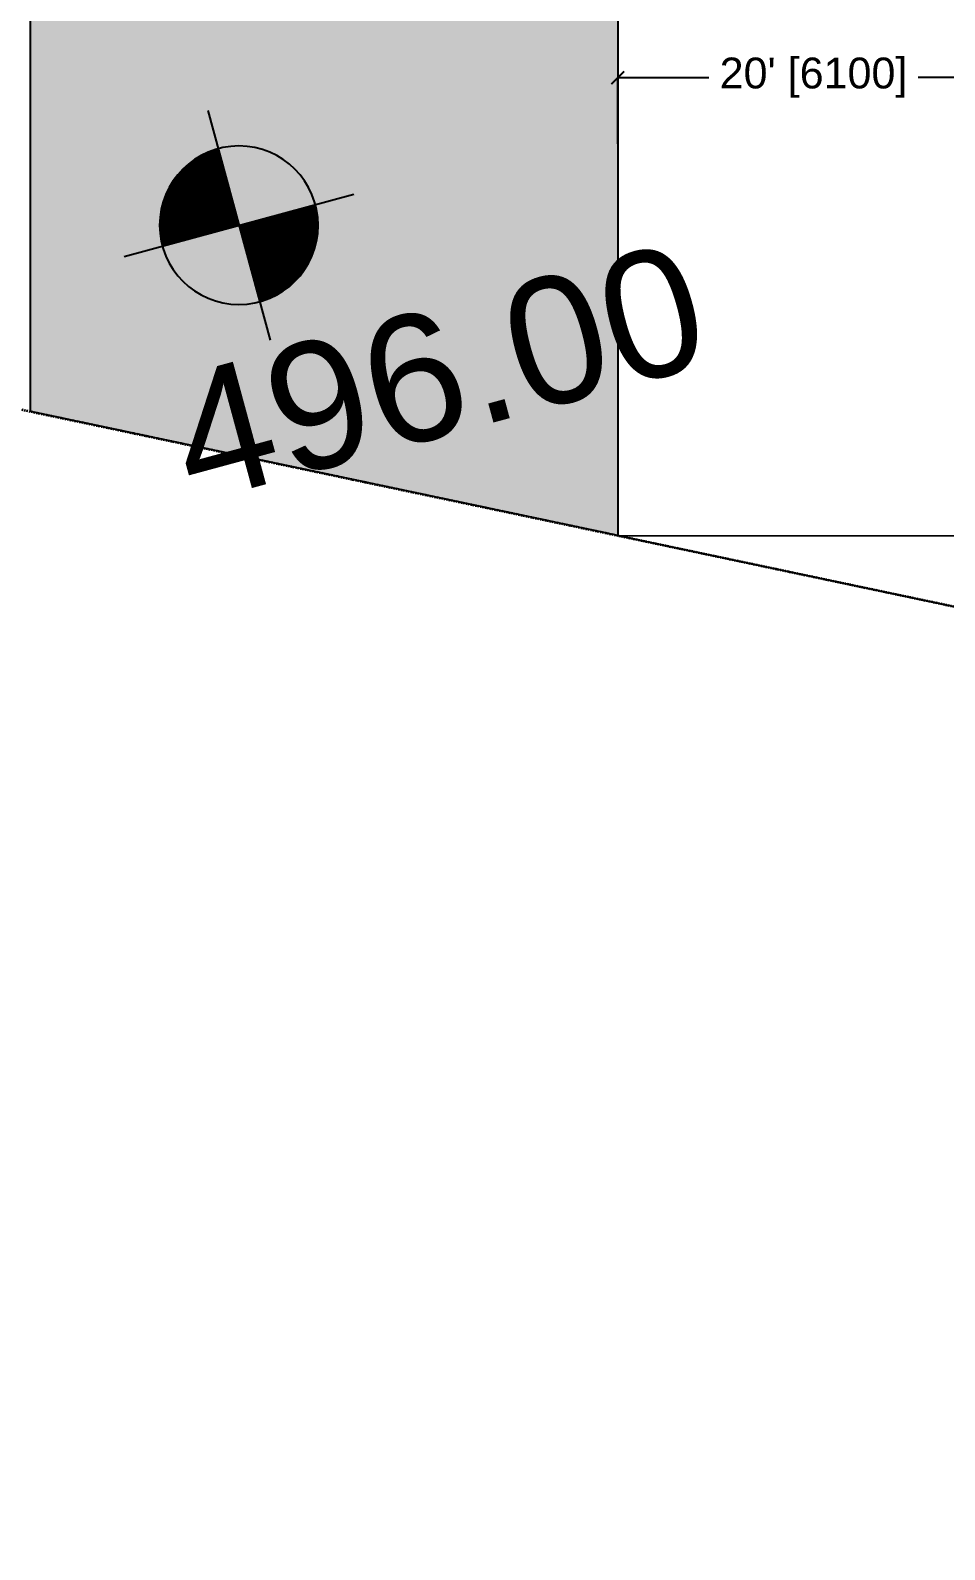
# Model space of a CAD drawing. Header units: millimetres. Extents: x -176651 to 424033, y -469666 to 486614.
# Drawn here: x 207492 to 221734, y 0 to 23666 of the extents above; entities that cross this region are included whole.
import ezdxf

# ---------------------------------------------------------------- set-up
doc = ezdxf.new("R2010")
doc.units = ezdxf.units.MM
doc.header["$PDMODE"] = 35
doc.header["$PDSIZE"] = 0.1
doc.linetypes.add('HIDDEN', pattern=[9.525, 6.35, -3.175])
doc.linetypes.add('Site boundary$0$DASHDOT', pattern=[25.4, 12.7, -6.35, 0, -6.35])
doc.layers.get('Defpoints').update_dxf_attribs({"color": 252})
for name, color, linetype in [('ad-Dimension', 4, 'Continuous'), ('ad-Plinth', 8, 'Continuous'), ('ad-Road', 8, 'Continuous'), ('ad-Road Hatch', 8, 'Continuous'), ('Site Levels$0$ad-Client road levels', 1, 'Continuous')]:
    doc.layers.add(name, color=color, linetype=linetype)
doc.layers.add('ad-Plot Boundary', color=6, linetype='Continuous', true_color=0xff00ff)
doc.layers.add('Site boundary$0$ad-Site Boundary', color=1, linetype='Site boundary$0$DASHDOT', lineweight=35, true_color=0xff0000)
doc.styles.add('Site Levels$0$ARIAL', font='arial.ttf')
doc.styles.get("Standard").update_dxf_attribs({"font": 'arial.ttf'})
doc.dimstyles.new('Copy of A-100-DIM-INT (MM-FT)', dxfattribs={"dimscale": 500, "dimtxt": 2.4, "dimasz": 1, "dimexe": 0, "dimexo": 0, "dimgap": 1, "dimtad": 0, "dimdec": 0, "dimlfac": 0.03937, "dimdsep": 46, "dimlunit": 3, "dimtxsty": 'Standard', "dimblk": 'ARCHTICK', "dimcen": 0.025, "dimclrd": 256, "dimclre": 256, "dimclrt": 256, "dimazin": 2, "dimtfac": 1, "dimtdec": 0, "dimtix": 1, "dimtmove": 2, "dimatfit": 3, "dimldrblk": 'ARCHTICK', "dimfxl": 1, "dimtolj": 1, "dimtzin": 0, "dimarcsym": 0})

# ---------------------------------------------------------------- blocks, each defined once
blk = doc.blocks.new('Site boundary')
at = {"layer": 'Site boundary$0$ad-Site Boundary', "ltscale": 1.5}
blk.add_lwpolyline([(20081, 95597), (40505, 92787), (60922, 89781), (85284, 86292), (101404, 84186), (113351, 82444), (129249, 80319), (143419, 78323), (149320, 77286), (152952, 75663), (149412, 48881), (148166, 41049), (146842, 28125), (159656, 28125), (171661, 25445), (189620, 21708), (205453, 18161), (228276, 13342), (246130, 9481), (252990, 8151), (266913, 5191), (284265, 1493)], dxfattribs=at)
blk = doc.blocks.new('A$C4fb60e89')
at = {"layer": 'ad-Road Hatch', "ltscale": 5, "transparency": 33554687}
h = blk.add_hatch(dxfattribs=at)
h.set_pattern_fill('AR-HBONE', color=256, scale=15)
h.set_pattern_definition([(45, (-193247.7, -428758.8), (0, 2155.2615), [4572, -1524]), (135, (-192170.1, -427681.1), (2e-13, 2155.2615), [4572, -1524])])
h.paths.add_polyline_path([(175594, -250241), (169178, -249341), (167473, -249057), (167473, -138694), (101313, -138694), (101313, -199954), (101308, -237995), (101040, -268291), (101008, -280968), (101066, -293684), (101243, -311127), (100910, -319344), (100949, -333937), (100669, -366960), (100727, -390983), (100669, -404586), (100538, -420418), (100467, -428759), (92426, -427265), (92163, -427209), (92163, -321454), (24803, -321454), (24803, -412961), (15653, -411029), (15654, -321452), (-19535, -321452), (-34427, -319477), (-65207, -315395), (-171770, -301268), (-185854, -298333), (-193248, -296832), (-193244, -292908), (-191914, -285219), (-191839, -284679), (-183397, -286393), (-169723, -289243), (-53141, -304698), (-18730, -309262), (15653, -309262), (15653, 703), (24803, 1115), (24803, -129544), (92163, -129544), (92163, 15133), (101313, 17713), (101313, -129544), (167473, -129544), (167473, 35552), (175738, 37855), (175849, 28595), (175836, 25947), (175777, 14040), (175855, 2316), (175660, -18036), (175731, -34039), (175718, -46839), (175673, -63402), (175816, -82072), (175542, -106356), (175490, -124641), (175575, -145019), (175731, -168892), (175797, -181269), (175797, -192667), (175744, -208200), (175829, -223277), (175888, -234871)])
h.paths.add_polyline_path([(24803, -309264), (92163, -309264), (92163, -138694), (24803, -138694)], flags=16)
at = {"layer": 'ad-Road', "ltscale": 5}
blk.add_lwpolyline([(92426, -427265), (92163, -427209), (92163, -321454), (24803, -321454), (24803, -412961), (15653, -411029), (15654, -321452), (-19535, -321452), (-34427, -319477), (-65207, -315395), (-171770, -301268)], dxfattribs=at)
blk = doc.blocks.new('zw$A88E')
at = {"layer": 'ad-Plot Boundary', "ltscale": 5}
blk.add_lwpolyline([(-150934, -450816), (-139301, -453272), (-121446, -457132), (-117254, -457945), (-117254, -419409), (-150934, -419409)], close=True, dxfattribs=at)
blk = doc.blocks.new('_ArchTick')
at = {"color": 0, "linetype": 'ByBlock', "const_width": 0.15}
blk.add_lwpolyline([(-0.5, -0.5), (0.5, 0.5)], dxfattribs=at)
blk = doc.blocks.new('*D14')
at = {"layer": 'ad-Dimension', "linetype": 'HIDDEN', "lineweight": -2, "transparency": 16777216}
blk.add_line((-6100, 0), (-6100, 1032), dxfattribs=at)
at = {"layer": 'ad-Dimension', "lineweight": -2, "transparency": 16777216}
for p, q in [((-6100, 1032), (-4681, 1032)), ((0, 1032), (-1419, 1032)), ((0, 0), (0, 1032))]:
    blk.add_line(p, q, dxfattribs=at)
at = {"layer": 'Defpoints', "color": 0, "ltscale": 5, "transparency": 16777216}
for p in [(-6100, 1032), (-6100, 0), (0, 0)]:
    blk.add_point(p, dxfattribs=at)
at = {"layer": 'ad-Dimension', "lineweight": -2, "ltscale": 5, "transparency": 16777216, "xscale": 200, "yscale": 200, "zscale": 200, "rotation": 180}
blk.add_blockref('_ArchTick', (-6100, 1032), dxfattribs=at)
at = {"layer": 'ad-Dimension', "lineweight": -2, "ltscale": 5, "transparency": 16777216, "xscale": 200, "yscale": 200, "zscale": 200}
blk.add_blockref('_ArchTick', (0, 1032), dxfattribs=at)
at = {"layer": 'ad-Dimension', "ltscale": 5, "transparency": 16777216, "insert": (-3050, 1032), "char_height": 480, "attachment_point": 5}
blk.add_mtext("\\A1;20' [6100]", dxfattribs=at)
blk = doc.blocks.new('zw$1D4B')
at = {"ltscale": 5}
blk.add_lwpolyline([(36699, -332204), (70379, -332207)], dxfattribs=at)
blk = doc.blocks.new('Site Levels$0$LVL')
at = {"layer": 'Site Levels$0$ad-Client road levels'}
for p, q in [((0.7, -186.7), (0.5, 188.3)), ((-186.9, 0.7), (188.1, 0.8))]:
    blk.add_line(p, q, dxfattribs=at)
at = {"layer": 'Site Levels$0$ad-Client road levels', "const_width": 125}
for points in [[(63.1, 0.8, 0.414214), (0.6, 63.3)], [(-61.9, 0.7, 0.414214), (0.6, -61.7, 0.414214)]]:
    blk.add_lwpolyline(points, format="xyb", dxfattribs=at)
at = {"layer": 'Site Levels$0$ad-Client road levels'}
blk.add_circle((0.6, 0.8), 125, dxfattribs=at)
at = {"layer": 'Site Levels$0$ad-Client road levels', "color": 3, "true_color": 0x00fa00, "style": 'Site Levels$0$ARIAL'}
blk.add_attdef('EL.+0.00', (194.3, 102.2), '', height=200, rotation=0.0254, dxfattribs=at)
blk = doc.blocks.new('Site Levels$0$zw$1F4')
at = {"layer": 'Site Levels$0$ad-Client road levels'}
ref = blk.add_blockref('Site Levels$0$LVL', (354690, -182229), dxfattribs=dict(at, xscale=-9.879899047387294, yscale=9.879899047387292, zscale=9.879899047387289, rotation=195.201370859182))
ref.add_attrib('EL.+0.00', '496.00', (353975, -186580), dxfattribs={"height": 1976, "rotation": 15.176, "style": 'Site Levels$0$ARIAL'})
blk = doc.blocks.new('Site Levels')
at = {"layer": 'Site Levels$0$ad-Client road levels'}
blk.add_blockref('Site Levels$0$zw$1F4', (-143957, 202866), dxfattribs=at)
blk = doc.blocks.new('zw$F00C')
at = {"layer": 'ad-Dimension'}
dim = blk.add_linear_dim(base=(-6100, 1031.8), p1=(0, 0), p2=(-6100, 0), dimstyle='Copy of A-100-DIM-INT (MM-FT)', override={"dimscale": 200}, dxfattribs=at)
dim.commit()
dim.dimension.update_dxf_attribs({"geometry": '*D14', "text_midpoint": (-3050, 1031.8)})
blk = doc.blocks.new('zw$898C')
at = {"layer": 'ad-Plinth', "ltscale": 5}
blk.add_blockref('zw$F00C', (30903, -406861), dxfattribs=at)

msp = doc.modelspace()

# ---------------------------------------------------------------- block references
at = {"layer": 'ad-Road', "ltscale": 5}
msp.add_blockref('A$C4fb60e89', (191839, 428759), dxfattribs=at)

# ---------------------------------------------------------------- next in the draw order: block references
msp.add_blockref('Site boundary', (0, 0))
at = {"ltscale": 5}
for name, p in [('zw$898C', (191839, 428759)), ('zw$1D4B', (179944, 348002))]:
    msp.add_blockref(name, p, dxfattribs=at)
at = {"layer": 'ad-Plot Boundary', "ltscale": 5}
msp.add_blockref('zw$A88E', (367577, 466614), dxfattribs=at)

# ---------------------------------------------------------------- next in the draw order: block references
at = {"ltscale": 5}
msp.add_blockref('Site Levels', (0, 0), dxfattribs=at)

doc.saveas('drawing.dxf')
